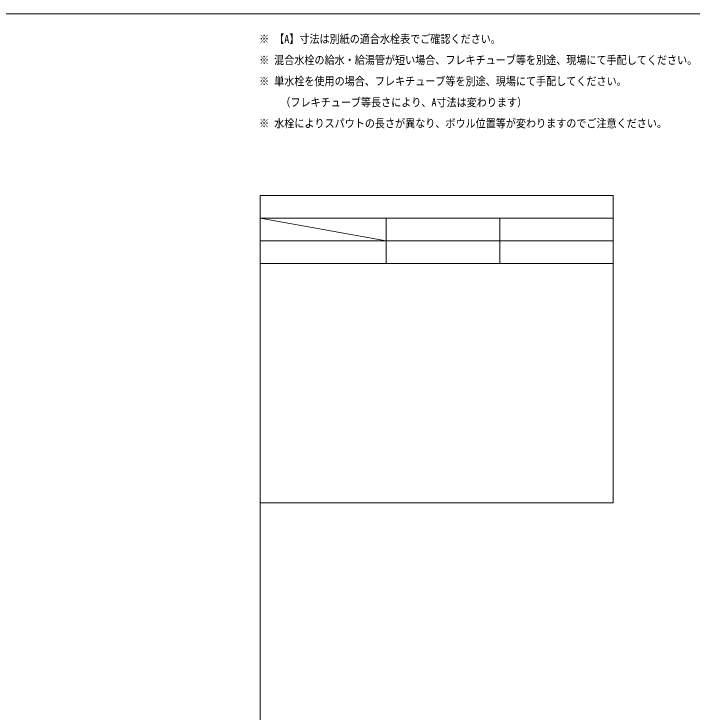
# Model space of a CAD drawing. Units: millimetres, scale not verified. Extents: x -6062 to 6062, y -3045 to 3045.
# Drawn here: x -1344 to 1345, y 0 to 2770 of the extents above; entities that cross this region are included whole.
import ezdxf
from ezdxf.enums import TextEntityAlignment as Align

# ---------------------------------------------------------------- set-up
doc = ezdxf.new("R2010")
doc.units = ezdxf.units.MM
doc.header["$LTSCALE"] = 20
doc.layers.add('0-0_1図面枠', color=7, linetype='Continuous', lineweight=9)
doc.styles.add('ＭＳ ゴシック', font='')
doc.styles.get('ＭＳ ゴシック').set_extended_font_data('MS Gothic')

# ---------------------------------------------------------------- blocks, each defined once
blk = doc.blocks.new('グループ-2')
at = {"layer": '0-0_1図面枠'}
blk.add_lwpolyline([(-80000, 55400), (80000, 55400), (80000, -55400), (-80000, -55400)], close=True, dxfattribs=at)
blk = doc.blocks.new('図面枠')
at = {"layer": '0-0_1図面枠'}
blk.add_blockref('グループ-2', (0, 0), dxfattribs=at)
blk = doc.blocks.new('グループ-4')
at = {"layer": '0-0_1図面枠'}
for p, q in [((28400, 41000), (28400, -48600)), ((56400, 39200), (28400, 39200)), ((28400, 39200), (38400, 37400)), ((38400, 35600), (38400, 39200)), ((47400, 35600), (47400, 39200)), ((28400, 37400), (56400, 37400))]:
    blk.add_line(p, q, dxfattribs=at)
for points in [[(28400, 41000), (56400, 41000), (56400, 35600), (28400, 35600)], [(28400, 35600), (56400, 35600), (56400, 16600), (28400, 16600)]]:
    blk.add_lwpolyline(points, close=True, dxfattribs=at)

msp = doc.modelspace()

# ---------------------------------------------------------------- block references
at = {"layer": '0-0_1図面枠', "xscale": 0.05, "yscale": 0.05}
for name in ['図面枠', 'グループ-4']:
    msp.add_blockref(name, (-1787.5, 0), dxfattribs=at)

# ---------------------------------------------------------------- texts
at = {"layer": '0-0_1図面枠', "style": 'ＭＳ ゴシック', "width": 0.9}
for s, p in [('※ 【A】寸法は別紙の適合水栓表でご確認ください。', (-372.1, 2644.66)), ('※ 混合水栓の給水・給湯管が短い場合、フレキチューブ等を別途、現場にて手配してください。', (-372.1, 2560.96)), ('※ 単水栓を使用の場合、フレキチューブ等を別途、現場にて手配してください。', (-372.1, 2477.03)), ('\u3000\u3000（フレキチューブ等長さにより、A寸法は変わります）', (-367.5, 2393.1)), ('※ 水栓によりスパウトの長さが異なり、ボウル位置等が変わりますのでご注意ください。', (-372.1, 2309.78))]:
    msp.add_text(s, height=32.55, dxfattribs=at).set_placement(p, align=Align.BOTTOM_LEFT)

doc.saveas('drawing.dxf')
